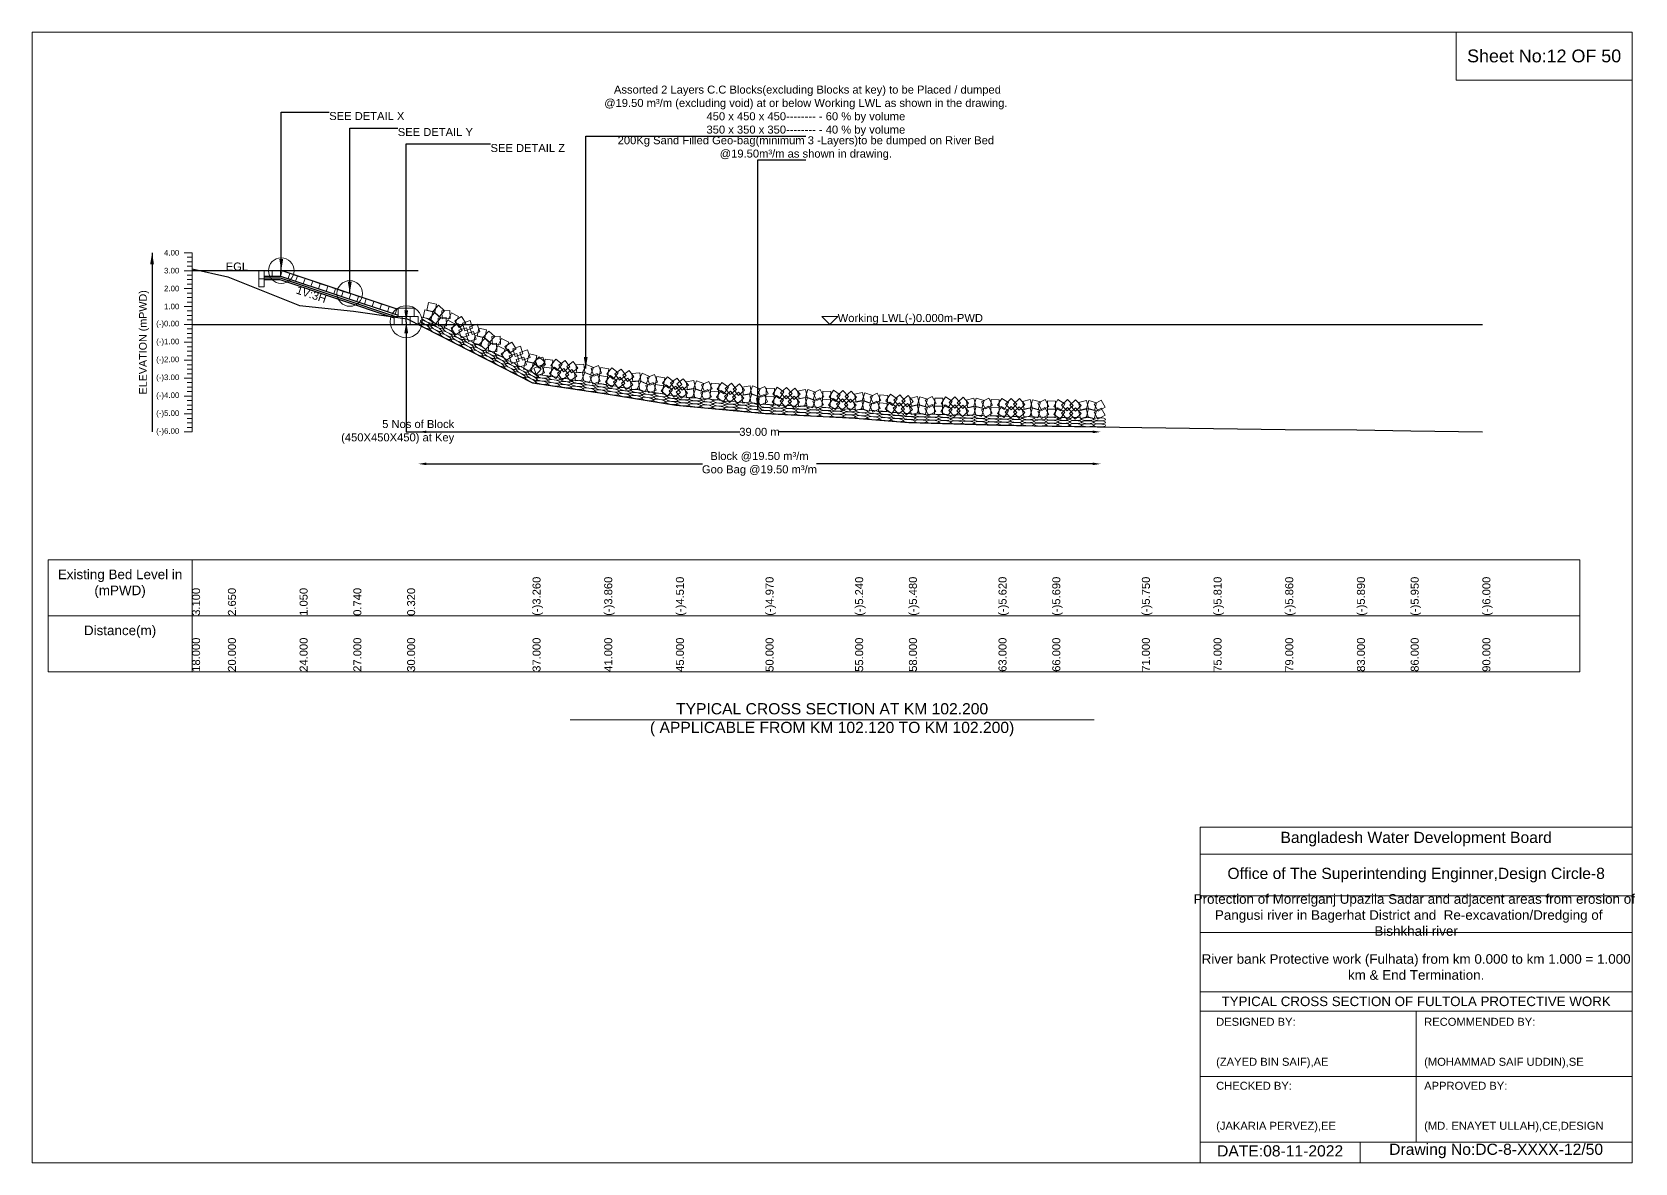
# Model space of a CAD drawing. Header units: inches. Extents: x 89000 to 305017, y -7071 to 0.
# Drawn here: x 265000 to 275017, y -7071 to 0 of the extents above; entities that cross this region are included whole.
import ezdxf

# ---------------------------------------------------------------- set-up
doc = ezdxf.new("R2010")
doc.units = ezdxf.units.IN
doc.header["$LTSCALE"] = 7
doc.header["$MEASUREMENT"] = 0
for name, color, linetype, lineweight in [('Cross section Data Border', 7, 'Continuous', 9), ('Cross Section Labels', 7, 'Continuous', 9), ('Existing_Bed_Level for Xsection', 7, 'Continuous', 25), ('Long Section Labels', 7, 'Continuous', 9)]:
    doc.layers.add(name, color=color, linetype=linetype, lineweight=lineweight)
doc.styles.get("Standard").update_dxf_attribs({"font": 'arial.ttf'})
doc.dimstyles.new('Appron Lebeling Style', dxfattribs={"dimtxt": 50, "dimasz": 50, "dimexe": 0.18, "dimexo": 0.0625, "dimgap": 0.09, "dimtad": 0, "dimtih": 1, "dimtoh": 1, "dimdec": 4, "dimzin": 0, "dimdsep": 46, "dimtxsty": 'Standard', "dimcen": 0.09, "dimse1": 1, "dimse2": 1, "dimadec": 0, "dimazin": 0, "dimtfac": 1, "dimtdec": 4, "dimtofl": 0, "dimtmove": 0, "dimatfit": 3, "dimfxl": 1, "dimtolj": 1, "dimtzin": 0, "dimarcsym": 0})
doc.dimstyles.get("Standard").update_dxf_attribs({"dimtxt": 0.18, "dimasz": 0.18, "dimexe": 0.18, "dimexo": 0.0625, "dimgap": 0.09, "dimtad": 0, "dimtih": 1, "dimtoh": 1, "dimdec": 4, "dimzin": 0, "dimdsep": 46, "dimtxsty": 'Standard', "dimcen": 0.09, "dimadec": 0, "dimazin": 0, "dimtfac": 1, "dimtdec": 4, "dimtofl": 0, "dimtmove": 0, "dimatfit": 3, "dimfxl": 1, "dimtolj": 1, "dimtzin": 0, "dimarcsym": 0})

# ---------------------------------------------------------------- blocks, each defined once
blk = doc.blocks.new('*D37')
at = {"layer": 'Cross Section Labels', "color": 0, "lineweight": -2, "transparency": 16777216}
for p, q in [((267464, -2500), (269424, -2500)), ((271629, -2500), (269669, -2500))]:
    blk.add_line(p, q, dxfattribs=at)
at = {"layer": 'Cross Section Labels', "color": 0, "transparency": 16777216}
for points in [[(267464, -2492), (267464, -2508), (267414, -2500)], [(271629, -2492), (271629, -2508), (271679, -2500)]]:
    blk.add_solid(points, dxfattribs=at)
at = {"layer": 'Defpoints', "color": 0, "transparency": 16777216}
for p in [(267414, -1828), (271679, -2469), (271679, -2500)]:
    blk.add_point(p, dxfattribs=at)
at = {"layer": 'Cross Section Labels', "color": 0, "transparency": 16777216, "insert": (269546, -2500), "char_height": 50, "attachment_point": 5}
blk.add_mtext('\\A1;39.00 m', dxfattribs=at)
blk = doc.blocks.new('*D38')
at = {"layer": 'Cross Section Labels', "color": 0, "lineweight": -2, "transparency": 16777216}
for p, q in [((267464, -2700), (269191, -2700)), ((271629, -2700), (269902, -2700))]:
    blk.add_line(p, q, dxfattribs=at)
at = {"layer": 'Cross Section Labels', "color": 0, "transparency": 16777216}
for points in [[(267464, -2692), (267464, -2708), (267414, -2700)], [(271629, -2692), (271629, -2708), (271679, -2700)]]:
    blk.add_solid(points, dxfattribs=at)
at = {"layer": 'Defpoints', "color": 0, "transparency": 16777216}
for p in [(267414, -1828), (271679, -2469), (271679, -2700)]:
    blk.add_point(p, dxfattribs=at)
at = {"layer": 'Cross Section Labels', "color": 0, "transparency": 16777216, "insert": (269546, -2700), "char_height": 50, "attachment_point": 5}
blk.add_mtext('\\A1;Block @19.50 m³/m ^JGoo Bag @19.50 m³/m ', dxfattribs=at)

msp = doc.modelspace()

# ---------------------------------------------------------------- linework, layer by layer
at = {"layer": 'Cross section Data Border'}
msp.add_lwpolyline([(265100, -3300), (274673.418, -3300), (274673.418, -4000), (265100, -4000)], close=True, dxfattribs=at)
for points in [[(266000, -3300), (266000, -4000)], [(265100, -3650), (274673.418, -3650)]]:
    msp.add_lwpolyline(points, dxfattribs=at)
at = {"layer": 'Cross Section Labels'}
for points in [[(265000, 0), (275000, 0), (275000, -7071), (265000, -7071)], [(273900, 0), (275000, 0), (275000, -300), (273900, -300)], [(269984.87821, -1828), (270034.87821, -1778), (269934.87821, -1778)]]:
    msp.add_lwpolyline(points, close=True, dxfattribs=at)
for points in [[(268362, -4300), (270000, -4300), (271638, -4300)], [(272300, -7071), (272300, -4971), (275000, -4971)], [(272300, -5141), (275000, -5141)], [(272300, -5401), (275000, -5401)], [(272300, -5631), (275000, -5631)], [(272300, -6001), (275000, -6001)], [(272300, -6121), (275000, -6121)], [(273650, -6121), (273650, -6941)], [(272300, -6531), (275000, -6531)], [(272300, -6941), (275000, -6941)], [(273300, -6941), (273300, -7071)]]:
    msp.add_lwpolyline(points, dxfattribs=at)
for centre, radius in [((266557.27821, -1492), 80), ((266985.67821, -1634.8), 80), ((267338.47821, -1811.2), 100)]:
    msp.add_circle(centre, radius, dxfattribs=at)
at = {"layer": 'Existing_Bed_Level for Xsection'}
for points in [[(266000, -1480.8), (266224, -1531.2), (266672, -1710.4), (267008, -1745.12), (267344, -1792.16), (268128, -2193.12), (268576, -2260.32), (269024, -2333.12), (269584, -2384.64), (270144, -2414.88), (270480, -2441.76), (271040, -2457.44), (271376, -2465.28), (271936, -2472), (272384, -2478.72), (272832, -2484.32), (273280, -2487.68), (273616, -2494.4), (274064, -2500)], [(267414.07821, -1492), (266000, -1492)], [(267288.07821, -1735.6), (266562.45094, -1493.72424), (266557.27821, -1492), (266551.82568, -1492), (266451.02568, -1492)], [(266451.02568, -1525.6), (266551.82568, -1525.6), (267288.07821, -1771.01751)], [(266451.02568, -1536.8), (266550.00817, -1536.8), (267272.40817, -1777.6)], [(266451.02568, -1548), (266548.19066, -1548), (267262.87821, -1786.22918)], [(266000, -1828), (274064, -1828)]]:
    msp.add_lwpolyline(points, dxfattribs=at)
at = {"layer": 'Long Section Labels'}
for points in [[(266000, -1380), (265950, -1380)], [(266000, -2500), (266000, -2388), (266000, -2276), (266000, -2164), (266000, -2052), (266000, -1940), (266000, -1828), (266000, -1716), (266000, -1604), (266000, -1492), (266000, -1380)], [(266000, -1492), (265950, -1492)], [(266000, -1408), (265970, -1408)], [(266000, -1436), (265970, -1436)], [(266000, -1464), (265970, -1464)], [(266000, -1520), (265970, -1520)], [(266000, -1548), (265970, -1548)], [(266000, -1576), (265970, -1576)], [(266000, -1604), (265950, -1604)], [(266000, -1632), (265970, -1632)], [(266000, -1660), (265970, -1660)], [(266000, -1688), (265970, -1688)], [(266000, -1716), (265950, -1716)], [(266000, -1744), (265970, -1744)], [(266000, -1772), (265970, -1772)], [(266000, -1800), (265970, -1800)], [(266000, -1828), (265950, -1828)], [(266000, -1856), (265970, -1856)], [(266000, -1884), (265970, -1884)], [(266000, -1940), (265950, -1940)], [(266000, -1912), (265970, -1912)], [(266000, -1968), (265970, -1968)], [(266000, -1996), (265970, -1996)], [(266000, -2052), (265950, -2052)], [(266000, -2024), (265970, -2024)], [(266000, -2080), (265970, -2080)], [(266000, -2164), (265950, -2164)], [(266000, -2108), (265970, -2108)], [(266000, -2136), (265970, -2136)], [(266000, -2192), (265970, -2192)], [(266000, -2276), (265950, -2276)], [(266000, -2220), (265970, -2220)], [(266000, -2248), (265970, -2248)], [(266000, -2304), (265970, -2304)], [(266000, -2388), (265950, -2388)], [(266000, -2332), (265970, -2332)], [(266000, -2360), (265970, -2360)], [(266000, -2500), (265950, -2500)], [(266000, -2416), (265970, -2416)], [(266000, -2444), (265970, -2444)], [(266000, -2472), (265970, -2472)]]:
    msp.add_lwpolyline(points, dxfattribs=at)
for points in [[(266451.02568, -1492), (266417.42568, -1492), (266417.42568, -1542.4), (266451.02568, -1542.4)], [(266501.42568, -1492), (266451.02568, -1492), (266451.02568, -1525.6), (266501.42568, -1525.6)], [(266551.82568, -1492), (266501.42568, -1492), (266501.42568, -1525.6), (266551.82568, -1525.6)], [(266610.26457, -1509.66212), (266562.45094, -1493.72424), (266551.82568, -1525.6), (266599.63932, -1541.53788)], [(266451.02568, -1542.4), (266417.42568, -1542.4), (266417.42568, -1592.8), (266451.02568, -1592.8)], [(266658.07821, -1525.6), (266610.26457, -1509.66212), (266599.63932, -1541.53788), (266647.45296, -1557.47576)], [(266705.89185, -1541.53788), (266658.07821, -1525.6), (266647.45296, -1557.47576), (266695.2666, -1573.41364)], [(266753.70549, -1557.47576), (266705.89185, -1541.53788), (266695.2666, -1573.41364), (266743.08024, -1589.35152)], [(266801.51913, -1573.41364), (266753.70549, -1557.47576), (266743.08024, -1589.35152), (266790.89387, -1605.2894)], [(266849.33277, -1589.35152), (266801.51913, -1573.41364), (266790.89387, -1605.2894), (266838.70751, -1621.22728)], [(266897.1464, -1605.2894), (266849.33277, -1589.35152), (266838.70751, -1621.22728), (266886.52115, -1637.16516)], [(266944.96004, -1621.22728), (266897.1464, -1605.2894), (266886.52115, -1637.16516), (266934.33479, -1653.10304)], [(266992.77368, -1637.16516), (266944.96004, -1621.22728), (266934.33479, -1653.10304), (266982.14843, -1669.04091)], [(267040.58732, -1653.10304), (266992.77368, -1637.16516), (266982.14843, -1669.04091), (267029.96207, -1684.97879)], [(267088.40096, -1669.04091), (267040.58732, -1653.10304), (267029.96207, -1684.97879), (267077.7757, -1700.91667)], [(267136.21459, -1684.97879), (267088.40096, -1669.04091), (267077.7757, -1700.91667), (267125.58934, -1716.85455)], [(267184.02823, -1700.91667), (267136.21459, -1684.97879), (267125.58934, -1716.85455), (267173.40298, -1732.79243)], [(267231.84187, -1716.85455), (267184.02823, -1700.91667), (267173.40298, -1732.79243), (267221.21662, -1748.73031)], [(267526.86044, -1701.94036), (267477.57556, -1691.39708), (267467.03228, -1740.68196), (267516.31716, -1751.22524)], [(267279.65551, -1732.79243), (267231.84187, -1716.85455), (267221.21662, -1748.73031), (267269.03026, -1764.66819)], [(267313.27821, -1777.6), (267262.87821, -1777.6), (267262.87821, -1828), (267313.27821, -1828)], [(267338.47821, -1727.2), (267288.07821, -1727.2), (267288.07821, -1777.6), (267338.47821, -1777.6)], [(267363.67821, -1777.6), (267313.27821, -1777.6), (267313.27821, -1828), (267363.67821, -1828)], [(267388.87821, -1727.2), (267338.47821, -1727.2), (267338.47821, -1777.6), (267388.87821, -1777.6)], [(267414.07821, -1777.6), (267363.67821, -1777.6), (267363.67821, -1828), (267414.07821, -1828)], [(267503.91155, -1746.81249), (267454.62667, -1736.26922), (267444.08339, -1785.55409), (267493.36827, -1796.09737)], [(267554.46208, -1787.3279), (267517.06532, -1753.53971), (267483.27712, -1790.93647), (267520.67389, -1824.72466)], [(267577.41097, -1742.45576), (267540.01421, -1708.66757), (267506.22601, -1746.06434), (267543.62278, -1779.85253)], [(267587.64412, -1785.64709), (267537.30774, -1788.17869), (267539.83935, -1838.51507), (267590.17573, -1835.98346)], [(267610.59301, -1740.77495), (267560.25664, -1743.30656), (267562.78824, -1793.64293), (267613.12462, -1791.11133)], [(267642.52438, -1824.06835), (267597.65225, -1801.11946), (267574.70336, -1845.99159), (267619.57549, -1868.94048)], [(267665.47327, -1779.19621), (267620.60114, -1756.24732), (267597.65225, -1801.11946), (267642.52438, -1824.06835)], [(267711.28753, -1820.54807), (267683.87624, -1778.25409), (267641.58226, -1805.66538), (267668.99355, -1847.95936)], [(267688.33864, -1865.42021), (267660.92735, -1823.12622), (267618.63337, -1850.53751), (267646.04466, -1892.8315)], [(267714.59809, -1849.20482), (267666.63521, -1864.6878), (267682.11819, -1912.65068), (267730.08106, -1897.1677)], [(267737.54698, -1804.33269), (267689.5841, -1819.81567), (267705.06708, -1867.77854), (267753.02995, -1852.29557)], [(267774.96612, -1920.09132), (267759.44495, -1872.14079), (267711.49442, -1887.66196), (267727.01559, -1935.61249)], [(267797.91501, -1875.21919), (267782.39384, -1827.26866), (267734.44331, -1842.78983), (267749.96448, -1890.74036)], [(267818.01648, -1907.45473), (267768.7316, -1896.91145), (267758.18833, -1946.19633), (267807.47321, -1956.73961)], [(267840.96537, -1862.5826), (267791.68049, -1852.03932), (267781.13722, -1901.3242), (267830.4221, -1911.86748)], [(267891.51591, -1903.098), (267854.11914, -1869.30981), (267820.33095, -1906.70658), (267857.72772, -1940.49477)], [(267924.69795, -1901.41719), (267874.36157, -1903.94879), (267876.89318, -1954.28517), (267927.22955, -1951.75357)], [(267868.56702, -1947.97014), (267831.17025, -1914.18195), (267797.38206, -1951.57871), (267834.77882, -1985.3669)], [(267901.74906, -1946.28932), (267851.41268, -1948.82093), (267853.94429, -1999.15731), (267904.28066, -1996.6257)], [(267956.62932, -1984.71059), (267911.75718, -1961.76169), (267888.80829, -2006.63383), (267933.68043, -2029.58272)], [(267979.57821, -1939.83845), (267934.70608, -1916.88956), (267911.75718, -1961.76169), (267956.62932, -1984.71059)], [(268002.44358, -2026.06244), (267975.03229, -1983.76846), (267932.7383, -2011.17975), (267960.14959, -2053.47374)], [(268025.39247, -1981.19031), (267997.98118, -1938.89633), (267955.68719, -1966.30762), (267983.09848, -2008.6016)], [(268051.65191, -1964.97493), (268003.68904, -1980.45791), (268019.17202, -2028.42078), (268067.13489, -2012.9378)], [(268112.01995, -2035.86143), (268096.49878, -1987.9109), (268048.54825, -2003.43206), (268064.06942, -2051.3826)], [(268028.70302, -2009.84706), (267980.74015, -2025.33004), (267996.22312, -2073.29292), (268044.186, -2057.80994)], [(268089.07106, -2080.73356), (268073.54989, -2032.78303), (268025.59936, -2048.3042), (268041.12053, -2096.25473)], [(268132.12142, -2068.09697), (268082.83654, -2057.55369), (268072.29326, -2106.83857), (268121.57814, -2117.38185)], [(268155.07031, -2023.22484), (268105.78543, -2012.68156), (268095.24215, -2061.96644), (268144.52703, -2072.50972)], [(268182.67195, -2108.61238), (268145.27519, -2074.82418), (268111.487, -2112.22095), (268148.88376, -2146.00914)], [(268205.62084, -2063.74024), (268168.22408, -2029.95205), (268134.43589, -2067.34882), (268171.83265, -2101.13701)], [(268183.85938, -2083.4546), (268136.94539, -2101.87299), (268155.36378, -2148.78698), (268202.27777, -2130.36859)], [(268191.33574, -2033.6122), (268144.42174, -2052.03059), (268162.84014, -2098.94459), (268209.75413, -2080.5262)], [(268248.11335, -2102.41413), (268198.27095, -2094.93777), (268190.79459, -2144.78016), (268240.63699, -2152.25652)], [(268255.5897, -2052.57174), (268205.74731, -2045.09538), (268198.27095, -2094.93777), (268248.11335, -2102.41413)], [(268304.70521, -2127.03696), (268265.25982, -2095.66466), (268233.88752, -2135.11005), (268273.33291, -2166.48235)], [(268312.18157, -2077.19457), (268272.73618, -2045.82227), (268241.36388, -2085.26766), (268280.80927, -2116.63996)], [(268324.43937, -2103.30808), (268283.89697, -2133.24925), (268313.83814, -2173.79165), (268354.38054, -2143.85048)], [(268331.91573, -2053.46569), (268291.37333, -2083.40686), (268321.3145, -2123.94926), (268361.8569, -2094.00809)], [(268411.7035, -2101.45638), (268381.73006, -2060.93784), (268341.21151, -2090.91128), (268371.18495, -2131.42983)], [(268448.49457, -2075.77692), (268398.41663, -2081.46552), (268404.10523, -2131.54346), (268454.18317, -2125.85486)], [(268509.31031, -2098.09957), (268463.10531, -2077.96853), (268442.97427, -2124.17353), (268489.17927, -2144.30456)], [(268540.23248, -2085.94671), (268493.31849, -2104.36511), (268511.73688, -2151.2791), (268558.65088, -2132.86071)], [(268604.48645, -2104.90625), (268554.64406, -2097.42989), (268547.1677, -2147.27228), (268597.01009, -2154.74864)], [(268662.66784, -2130.57691), (268623.60818, -2098.72565), (268591.75692, -2137.78531), (268630.81658, -2169.63657)], [(268404.22714, -2151.29877), (268374.2537, -2110.78023), (268333.73515, -2140.75367), (268363.7086, -2181.27222)], [(268441.01821, -2125.61931), (268390.94027, -2131.30791), (268396.62887, -2181.38585), (268446.70681, -2175.69725)], [(268501.83395, -2147.94196), (268455.62895, -2127.81093), (268435.49792, -2174.01592), (268481.70291, -2194.14696)], [(268532.75612, -2135.78911), (268485.84213, -2154.2075), (268504.26052, -2201.12149), (268551.17452, -2182.7031)], [(268597.01009, -2154.74864), (268547.1677, -2147.27228), (268539.69134, -2197.11468), (268589.53373, -2204.59103)], [(268654.58388, -2180.32437), (268615.52422, -2148.47311), (268583.67296, -2187.53277), (268622.73262, -2219.38403)], [(268674.60611, -2156.83804), (268633.70139, -2186.2823), (268663.14565, -2227.18702), (268704.05036, -2197.74276)], [(268682.69007, -2107.09059), (268641.78535, -2136.53484), (268671.22961, -2177.43956), (268712.13433, -2147.9953)], [(268753.80237, -2205.79871), (268724.32555, -2164.91745), (268683.4443, -2194.39428), (268712.92112, -2235.27553)], [(268761.88634, -2156.05125), (268732.40952, -2115.17), (268691.52826, -2144.64682), (268721.00508, -2185.52807)], [(268790.90403, -2180.57007), (268740.76041, -2185.64722), (268745.83755, -2235.79084), (268795.98117, -2230.71369)], [(268798.98799, -2130.82262), (268748.84437, -2135.89976), (268753.92152, -2186.04338), (268804.06514, -2180.96624)], [(268851.44287, -2203.63311), (268805.48695, -2182.9398), (268784.79363, -2228.89572), (268830.74955, -2249.58904)], [(268859.52683, -2153.88566), (268813.57091, -2133.19234), (268792.87759, -2179.14826), (268838.83352, -2199.84158)], [(268882.51103, -2191.85846), (268835.37579, -2209.70306), (268853.22039, -2256.83829), (268900.35562, -2238.9937)], [(268890.59499, -2142.11101), (268843.45976, -2159.9556), (268861.30435, -2207.09084), (268908.43959, -2189.24624)], [(268946.52888, -2211.60059), (268896.78142, -2203.51663), (268888.69746, -2253.26409), (268938.44492, -2261.34805)], [(268954.61284, -2161.85313), (268904.86538, -2153.76917), (268896.78142, -2203.51663), (268946.52888, -2211.60059)], [(269010.90005, -2187.16465), (268971.84039, -2155.31338), (268939.98913, -2194.37304), (268979.04879, -2226.22431)], [(269030.92227, -2163.67832), (268990.01756, -2193.12258), (269019.46181, -2234.02729), (269060.36653, -2204.58304)], [(269101.56285, -2206.96104), (269069.32404, -2168.22064), (269030.58363, -2200.45946), (269062.82245, -2239.19986)], [(269136.82712, -2179.22211), (269087.15585, -2187.76173), (269095.69547, -2237.43299), (269145.36674, -2228.89338)], [(269198.81858, -2198.0347), (269151.53919, -2180.57562), (269134.08011, -2227.85501), (269181.3595, -2245.31409)], [(269228.99614, -2184.1355), (269183.21074, -2205.20341), (269204.27865, -2250.98881), (269250.06406, -2229.9209)], [(269294.22813, -2199.39408), (269244.04007, -2194.77678), (269239.42277, -2244.96483), (269289.61082, -2249.58213)], [(269352.13398, -2220.74435), (269310.96109, -2191.67627), (269281.89302, -2232.84916), (269323.06591, -2261.91724)], [(269370.48061, -2195.92705), (269331.71454, -2228.135), (269363.9225, -2266.90106), (269402.68856, -2234.69311)], [(269452.87921, -2239.28215), (269420.6404, -2200.54175), (269381.9, -2232.78056), (269414.13881, -2271.52096)], [(269002.81609, -2236.9121), (268963.75643, -2205.06084), (268931.90516, -2244.1205), (268970.96482, -2275.97176)], [(269022.83831, -2213.42578), (268981.9336, -2242.87003), (269011.37785, -2283.77475), (269052.28257, -2254.33049)], [(269096.94555, -2257.1491), (269064.70674, -2218.40869), (269025.96633, -2250.64751), (269058.20515, -2289.38791)], [(269132.20982, -2229.41016), (269082.53855, -2237.94978), (269091.07817, -2287.62105), (269140.74944, -2279.08143)], [(269194.20128, -2248.22275), (269146.92189, -2230.76367), (269129.46281, -2278.04306), (269176.7422, -2295.50214)], [(269224.37884, -2234.32355), (269178.59344, -2255.39146), (269199.66135, -2301.17686), (269245.44675, -2280.10895)], [(269289.61082, -2249.58213), (269239.42277, -2244.96483), (269234.80547, -2295.15288), (269284.99352, -2299.77018)], [(269347.51668, -2270.9324), (269306.34379, -2241.86432), (269277.27572, -2283.03721), (269318.44861, -2312.10529)], [(269365.86331, -2246.1151), (269327.09724, -2278.32305), (269359.3052, -2317.08912), (269398.07126, -2284.88116)], [(269448.26191, -2289.4702), (269416.0231, -2250.7298), (269377.28269, -2282.96861), (269409.52151, -2321.70902)], [(269483.52618, -2261.73127), (269433.85491, -2270.27088), (269442.39453, -2319.94215), (269492.0658, -2311.40253)], [(269488.14348, -2211.54321), (269438.47221, -2220.08283), (269447.01183, -2269.7541), (269496.6831, -2261.21448)], [(269545.51764, -2280.54385), (269498.23825, -2263.08478), (269480.77917, -2310.36416), (269528.05856, -2327.82324)], [(269550.13494, -2230.3558), (269502.85555, -2212.89672), (269485.39647, -2260.17611), (269532.67586, -2277.63519)], [(269575.6952, -2266.64465), (269529.9098, -2287.71257), (269550.97772, -2333.49797), (269596.76312, -2312.43005)], [(269580.3125, -2216.4566), (269534.5271, -2237.52451), (269555.59502, -2283.30992), (269601.38042, -2262.242)], [(269637.00461, -2279.8256), (269586.67793, -2277.10796), (269583.96029, -2327.43464), (269634.28697, -2330.15228)], [(269639.72225, -2229.49892), (269589.39557, -2226.78128), (269586.67793, -2277.10796), (269637.00461, -2279.8256)], [(269695.67584, -2298.97264), (269653.43401, -2271.48105), (269625.94242, -2313.72287), (269668.18425, -2341.21447)], [(269698.39348, -2248.64596), (269656.15165, -2221.15437), (269628.66006, -2263.3962), (269670.90189, -2290.88779)], [(269713.07164, -2273.47983), (269675.55024, -2307.12957), (269709.19997, -2344.65097), (269746.72137, -2311.00123)], [(269715.78928, -2223.15315), (269678.26788, -2256.80289), (269711.91761, -2294.32429), (269749.43901, -2260.67455)], [(269797.04958, -2313.69053), (269763.36998, -2276.19594), (269725.87539, -2309.87555), (269759.55499, -2347.37014)], [(269799.76722, -2263.36385), (269766.08762, -2225.86926), (269728.59303, -2259.54887), (269762.27263, -2297.04346)], [(269831.24054, -2284.63894), (269781.92742, -2295.04929), (269792.33777, -2344.36242), (269841.6509, -2333.95206)], [(269833.95819, -2234.31226), (269784.64506, -2244.72262), (269795.05541, -2294.03574), (269844.36854, -2283.62539)], [(269893.89857, -2301.09574), (269845.99325, -2285.43558), (269830.3331, -2333.3409), (269878.23842, -2349.00106)], [(269896.61621, -2250.76906), (269848.71089, -2235.10891), (269833.05074, -2283.01423), (269880.95606, -2298.67438)], [(269923.5294, -2286.0662), (269878.57275, -2308.84907), (269901.35563, -2353.80573), (269946.31228, -2331.02285)], [(269926.24704, -2235.73952), (269881.29039, -2258.5224), (269904.07327, -2303.47905), (269949.02992, -2280.69617)], [(269989.29135, -2298.84908), (269938.96467, -2296.13144), (269936.24703, -2346.45812), (269986.57371, -2349.17576)], [(269992.00899, -2248.52241), (269941.68231, -2245.80477), (269938.96467, -2296.13144), (269989.29135, -2298.84908)], [(270047.96258, -2317.99612), (270005.72075, -2290.50453), (269978.22916, -2332.74636), (270020.47098, -2360.23795)], [(270050.68022, -2267.66945), (270008.43839, -2240.17785), (269980.9468, -2282.41968), (270023.18863, -2309.91128)], [(270065.35838, -2292.50332), (270027.83698, -2326.15305), (270061.48671, -2363.67445), (270099.00811, -2330.02471)], [(270068.07602, -2242.17664), (270030.55462, -2275.82637), (270064.20435, -2313.34777), (270101.72575, -2279.69804)], [(270149.33632, -2332.71402), (270115.65672, -2295.21943), (270078.16213, -2328.89903), (270111.84173, -2366.39362)], [(270152.05396, -2282.38734), (270118.37436, -2244.89275), (270080.87977, -2278.57235), (270114.55937, -2316.06694)], [(270190.41146, -2254.48313), (270140.84543, -2263.6138), (270149.97611, -2313.17982), (270199.54213, -2304.04915)], [(270252.62261, -2272.55597), (270205.13861, -2255.6613), (270188.24394, -2303.1453), (270235.72793, -2320.03997)], [(270282.63247, -2258.2983), (270237.10126, -2279.91009), (270258.71306, -2325.44129), (270304.24426, -2303.8295)], [(270348.04158, -2272.77879), (270297.80209, -2268.75963), (270293.78293, -2318.99912), (270344.02242, -2323.01828)], [(270406.19764, -2293.4378), (270364.68143, -2264.86221), (270336.10584, -2306.37843), (270377.62206, -2334.95401)], [(270424.24735, -2268.40372), (270385.86768, -2301.07115), (270418.53511, -2339.45082), (270456.91478, -2306.78339)], [(270507.15654, -2310.77426), (270474.45855, -2272.42062), (270436.10491, -2305.1186), (270468.80289, -2343.47224)], [(270533.75865, -2279.61398), (270484.73231, -2291.30061), (270496.41893, -2340.32696), (270545.44528, -2328.64033)], [(270596.82266, -2294.43914), (270548.52707, -2280.0275), (270534.11543, -2328.3231), (270582.41103, -2342.73474)], [(270626.05347, -2278.64568), (270581.70322, -2302.5876), (270605.64514, -2346.93785), (270649.99538, -2322.99593)], [(270692.12501, -2289.71761), (270641.74475, -2288.30696), (270640.3341, -2338.68722), (270690.71436, -2340.09786)], [(270751.27338, -2307.33556), (270708.33232, -2280.94949), (270681.94624, -2323.89055), (270724.8873, -2350.27663)], [(270768.00173, -2281.39989), (270731.36625, -2316.01204), (270765.9784, -2352.64753), (270802.61389, -2318.03537)], [(270852.99493, -2319.41765), (270818.35361, -2282.80974), (270781.74571, -2317.45106), (270816.38703, -2354.05897)], [(270886.42044, -2289.48851), (270837.39409, -2301.17514), (270849.08071, -2350.20149), (270898.10706, -2338.51486)], [(270949.48445, -2304.31367), (270901.18885, -2289.90203), (270886.77721, -2338.19763), (270935.07281, -2352.60927)], [(270978.71525, -2288.52021), (270934.365, -2312.46213), (270958.30692, -2356.81238), (271002.65717, -2332.87046)], [(271044.78679, -2299.59214), (270994.40654, -2298.18149), (270992.99589, -2348.56175), (271043.37614, -2349.97239)], [(271103.2805, -2316.91345), (271060.21685, -2290.72792), (271034.03132, -2333.79157), (271077.09497, -2359.9771)], [(271119.88771, -2290.90004), (271083.41404, -2325.68268), (271118.19668, -2362.15634), (271154.67034, -2327.37371)], [(271205.05729, -2328.52102), (271170.24562, -2292.07506), (271133.79967, -2326.88673), (271168.61133, -2363.33269)], [(271238.34285, -2298.43633), (271189.37154, -2310.35146), (271201.28667, -2359.32278), (271250.25799, -2347.40764)], [(271301.47532, -2312.96722), (271253.11303, -2298.78097), (271238.92678, -2347.14325), (271287.28906, -2361.3295)], [(271330.63215, -2297.03761), (271286.39403, -2321.1861), (271310.54252, -2365.42421), (271354.78064, -2341.27572)], [(271454.39169, -2324.24603), (271411.03414, -2298.55007), (271385.33818, -2341.90762), (271428.69573, -2367.60358)], [(271470.70312, -2298.04614), (271434.62586, -2333.23976), (271469.81949, -2369.31702), (271505.89675, -2334.1234)], [(271556.29346, -2334.69978), (271521.07112, -2298.65055), (271485.02189, -2333.8729), (271520.24424, -2369.92212)], [(271681.50357, -2301.7957), (271637.54188, -2326.44383), (271662.19002, -2370.40551), (271706.1517, -2345.75738)], [(270186.3923, -2304.72262), (270136.82628, -2313.85329), (270145.95695, -2363.41931), (270195.52297, -2354.28864)], [(270248.60345, -2322.79546), (270201.11945, -2305.90079), (270184.22478, -2353.38479), (270231.70878, -2370.27946)], [(270278.61331, -2308.53779), (270233.08211, -2330.14958), (270254.6939, -2375.68078), (270300.2251, -2354.06899)], [(270344.02242, -2323.01828), (270293.78293, -2318.99912), (270289.76377, -2369.23861), (270340.00326, -2373.25777)], [(270402.17848, -2343.67729), (270360.66227, -2315.1017), (270332.08668, -2356.61792), (270373.6029, -2385.1935)], [(270420.22819, -2318.64321), (270381.84852, -2351.31064), (270414.51595, -2389.69031), (270452.89562, -2357.02288)], [(270503.13738, -2361.01375), (270470.43939, -2322.66011), (270432.08575, -2355.35809), (270464.78373, -2393.71173)], [(270532.34801, -2329.99424), (270483.32166, -2341.68086), (270495.00828, -2390.70721), (270544.03463, -2379.02059)], [(270595.41202, -2344.81939), (270547.11642, -2330.40775), (270532.70478, -2378.70335), (270581.00038, -2393.11499)], [(270624.64282, -2329.02594), (270580.29257, -2352.96786), (270604.23449, -2397.3181), (270648.58474, -2373.37618)], [(270690.71436, -2340.09786), (270640.3341, -2338.68722), (270638.92346, -2389.06747), (270689.30371, -2390.47812)], [(270749.86273, -2357.71582), (270706.92167, -2331.32974), (270680.53559, -2374.27081), (270723.47666, -2400.65688)], [(270766.59108, -2331.78014), (270729.9556, -2366.3923), (270764.56776, -2403.02778), (270801.20324, -2368.41562)], [(270851.58429, -2369.7979), (270816.94297, -2333.18999), (270780.33506, -2367.83131), (270814.97638, -2404.43922)], [(270885.00979, -2339.86877), (270835.98344, -2351.55539), (270847.67007, -2400.58174), (270896.69641, -2388.89512)], [(270948.0738, -2354.69392), (270899.7782, -2340.28228), (270885.36657, -2388.57788), (270933.66216, -2402.98952)], [(270977.3046, -2338.90047), (270932.95435, -2362.84239), (270956.89627, -2407.19263), (271001.24652, -2383.25071)], [(271043.37614, -2349.97239), (270992.99589, -2348.56175), (270991.58524, -2398.942), (271041.9655, -2400.35265)], [(271102.10482, -2367.29974), (271059.04117, -2341.11421), (271032.85564, -2384.17786), (271075.91929, -2410.36339)], [(271118.71203, -2341.28633), (271082.23836, -2376.06896), (271117.021, -2412.54263), (271153.49466, -2377.76)], [(271203.88161, -2378.9073), (271169.06994, -2342.46135), (271132.62399, -2377.27301), (271167.43565, -2413.71897)], [(271237.16717, -2348.82261), (271188.19586, -2360.73775), (271200.11099, -2409.70906), (271249.08231, -2397.79393)], [(271300.29964, -2363.3535), (271251.93735, -2349.16725), (271237.7511, -2397.52953), (271286.11338, -2411.71579)], [(271329.45647, -2347.4239), (271285.21835, -2371.57239), (271309.36684, -2415.8105), (271353.60496, -2391.66201)], [(271395.57892, -2358.18758), (271345.19264, -2357.0119), (271344.01696, -2407.39818), (271394.40324, -2408.57386)], [(271396.7546, -2307.80129), (271346.36832, -2306.62561), (271345.19264, -2357.0119), (271395.57892, -2358.18758)], [(271453.78694, -2374.6424), (271410.42938, -2348.94644), (271384.73342, -2392.30399), (271428.09097, -2417.99995)], [(271470.09837, -2348.44251), (271434.02111, -2383.63614), (271469.21473, -2419.71339), (271505.29199, -2384.51977)], [(271555.6887, -2385.09615), (271520.46636, -2349.04692), (271484.41714, -2384.26927), (271519.63948, -2420.31849)], [(271588.63129, -2354.63628), (271539.79811, -2367.10547), (271552.2673, -2415.93865), (271601.10048, -2403.46946)], [(271589.23604, -2304.23991), (271540.40287, -2316.7091), (271552.87205, -2365.54228), (271601.70523, -2353.07309)], [(271651.92433, -2368.45098), (271603.40443, -2354.81356), (271589.767, -2403.33346), (271638.2869, -2416.97088)], [(271652.52908, -2318.05461), (271604.00918, -2304.41719), (271590.37176, -2352.93709), (271638.89166, -2366.57451)], [(271680.89881, -2352.19207), (271636.93713, -2376.8402), (271661.58526, -2420.80189), (271705.54694, -2396.15375)]]:
    msp.add_lwpolyline(points, close=True, dxfattribs=at)
for centre, major_axis in [((267460.26802, -1819.54444), (33.18544, -16.97198)), ((267468.9376, -1802.59274), (33.18544, -16.97198)), ((267451.59844, -1836.49613), (33.18544, -16.97198)), ((267517.96931, -1870.44009), (33.18544, -16.97198)), ((267526.63889, -1853.4884), (33.18544, -16.97198)), ((267535.30847, -1836.5367), (33.18544, -16.97198)), ((267584.34018, -1904.38405), (33.18544, -16.97198)), ((267593.00976, -1887.43236), (33.18544, -16.97198)), ((267601.67934, -1870.48066), (33.18544, -16.97198)), ((267659.38063, -1921.37632), (33.18544, -16.97198)), ((267668.05022, -1904.42462), (33.18544, -16.97198)), ((267650.71105, -1938.32801), (33.18544, -16.97198)), ((267717.08193, -1972.27197), (33.18544, -16.97198)), ((267725.75151, -1955.32028), (33.18544, -16.97198)), ((267734.42109, -1938.36858), (33.18544, -16.97198)), ((267783.4528, -2006.21593), (33.18544, -16.97198)), ((267792.12238, -1989.26424), (33.18544, -16.97198)), ((267800.79196, -1972.31254), (33.18544, -16.97198)), ((267858.49325, -2023.2082), (33.18544, -16.97198)), ((267867.16283, -2006.2565), (33.18544, -16.97198)), ((267849.82367, -2040.15989), (33.18544, -16.97198)), ((267916.19454, -2074.10385), (33.18544, -16.97198)), ((267924.86412, -2057.15216), (33.18544, -16.97198)), ((267933.5337, -2040.20046), (33.18544, -16.97198)), ((267982.56541, -2108.04781), (33.18544, -16.97198)), ((267991.23499, -2091.09612), (33.18544, -16.97198)), ((267999.90457, -2074.14442), (33.18544, -16.97198)), ((268057.60586, -2125.04008), (33.18544, -16.97198)), ((268066.27545, -2108.08838), (33.18544, -16.97198)), ((268048.93628, -2141.99177), (33.18544, -16.97198)), ((268115.30716, -2175.93573), (33.18544, -16.97198)), ((268123.97674, -2158.98404), (33.18544, -16.97198)), ((268132.64632, -2142.03234), (33.18544, -16.97198)), ((268184.22094, -2191.92664), (36.86122, -5.52918)), ((268187.04534, -2173.09729), (36.86122, -5.52918)), ((268189.86974, -2154.26794), (36.86122, -5.52918)), ((268257.94337, -2202.985), (36.86122, -5.52918)), ((268260.76778, -2184.15565), (36.86122, -5.52918)), ((268263.59218, -2165.32631), (36.86122, -5.52918)), ((268331.66581, -2214.04337), (36.86122, -5.52918)), ((268334.49021, -2195.21402), (36.86122, -5.52918)), ((268337.31461, -2176.38467), (36.86122, -5.52918)), ((268408.21265, -2206.27238), (36.86122, -5.52918)), ((268411.03705, -2187.44304), (36.86122, -5.52918)), ((268484.75949, -2198.5014), (36.86122, -5.52918)), ((268558.48192, -2209.55977), (36.86122, -5.52918)), ((268405.38825, -2225.10173), (36.86122, -5.52918)), ((268479.11068, -2236.1601), (36.86122, -5.52918)), ((268481.93508, -2217.33075), (36.86122, -5.52918)), ((268552.83312, -2247.21846), (36.86122, -5.52918)), ((268555.65752, -2228.38912), (36.86122, -5.52918)), ((268626.57672, -2258.89384), (36.79101, -5.97854)), ((268629.63066, -2240.10036), (36.79101, -5.97854)), ((268632.6846, -2221.30687), (36.79101, -5.97854)), ((268700.15874, -2270.85092), (36.79101, -5.97854)), ((268703.21268, -2252.05744), (36.79101, -5.97854)), ((268706.26662, -2233.26395), (36.79101, -5.97854)), ((268773.74076, -2282.808), (36.79101, -5.97854)), ((268776.7947, -2264.01451), (36.79101, -5.97854)), ((268779.84864, -2245.22103), (36.79101, -5.97854)), ((268847.32277, -2294.76508), (36.79101, -5.97854)), ((268850.37671, -2275.97159), (36.79101, -5.97854)), ((268853.43066, -2257.17811), (36.79101, -5.97854)), ((268920.90479, -2306.72215), (36.79101, -5.97854)), ((268923.95873, -2287.92867), (36.79101, -5.97854)), ((268927.01267, -2269.13519), (36.79101, -5.97854)), ((268997.54075, -2299.88575), (36.79101, -5.97854)), ((269000.59469, -2281.09226), (36.79101, -5.97854)), ((269069.5351, -2308.62862), (37.11685, -3.41475)), ((269071.27942, -2289.66869), (37.11685, -3.41475)), ((269145.51312, -2296.49819), (37.11685, -3.41475)), ((269219.74683, -2303.32769), (37.11685, -3.41475)), ((269293.98053, -2310.15719), (37.11685, -3.41475)), ((268994.48681, -2318.67923), (36.79101, -5.97854)), ((269067.79079, -2327.58855), (37.11685, -3.41475)), ((269142.02449, -2334.41805), (37.11685, -3.41475)), ((269143.76881, -2315.45812), (37.11685, -3.41475)), ((269216.2582, -2341.24755), (37.11685, -3.41475)), ((269218.00251, -2322.28762), (37.11685, -3.41475)), ((269290.4919, -2348.07705), (37.11685, -3.41475)), ((269292.23622, -2329.11712), (37.11685, -3.41475)), ((269364.72561, -2354.90655), (37.11685, -3.41475)), ((269366.46992, -2335.94662), (37.11685, -3.41475)), ((269368.21424, -2316.98669), (37.11685, -3.41475)), ((269438.95931, -2361.73605), (37.11685, -3.41475)), ((269440.70363, -2342.77612), (37.11685, -3.41475)), ((269442.44794, -2323.81619), (37.11685, -3.41475)), ((269513.19302, -2368.56555), (37.11685, -3.41475)), ((269514.93733, -2349.60562), (37.11685, -3.41475)), ((269516.68165, -2330.64569), (37.11685, -3.41475)), ((269587.07495, -2375.27218), (37.21937, -2.00985)), ((269588.10162, -2356.25988), (37.21937, -2.00985)), ((269589.12828, -2337.24758), (37.21937, -2.00985)), ((269661.5137, -2379.29187), (37.21937, -2.00985)), ((269662.54037, -2360.27957), (37.21937, -2.00985)), ((269663.56703, -2341.26727), (37.21937, -2.00985)), ((269735.95245, -2383.31156), (37.21937, -2.00985)), ((269736.97911, -2364.29926), (37.21937, -2.00985)), ((269738.00578, -2345.28696), (37.21937, -2.00985)), ((269810.3912, -2387.33125), (37.21937, -2.00985)), ((269811.41786, -2368.31895), (37.21937, -2.00985)), ((269812.44452, -2349.30665), (37.21937, -2.00985)), ((269884.82994, -2391.35095), (37.21937, -2.00985)), ((269885.85661, -2372.33865), (37.21937, -2.00985)), ((269886.88327, -2353.32635), (37.21937, -2.00985)), ((269959.26869, -2395.37064), (37.21937, -2.00985)), ((269960.29536, -2376.35834), (37.21937, -2.00985)), ((269961.32202, -2357.34604), (37.21937, -2.00985)), ((270033.70744, -2399.39033), (37.21937, -2.00985)), ((270034.7341, -2380.37803), (37.21937, -2.00985)), ((270035.76077, -2361.36573), (37.21937, -2.00985)), ((270108.14619, -2403.41002), (37.21937, -2.00985)), ((270109.17285, -2384.39772), (37.21937, -2.00985)), ((270110.19951, -2365.38542), (37.21937, -2.00985)), ((270182.76482, -2408.43077), (37.15489, -2.97239)), ((270184.28317, -2389.45141), (37.15489, -2.97239)), ((270185.80152, -2370.47204), (37.15489, -2.97239)), ((270257.07461, -2414.37555), (37.15489, -2.97239)), ((270258.59296, -2395.39619), (37.15489, -2.97239)), ((270260.11131, -2376.41683), (37.15489, -2.97239)), ((270332.90274, -2401.34097), (37.15489, -2.97239)), ((270334.42109, -2382.36161), (37.15489, -2.97239)), ((270407.21253, -2407.28576), (37.15489, -2.97239)), ((270408.73088, -2388.30639), (37.15489, -2.97239)), ((270481.52232, -2413.23054), (37.15489, -2.97239)), ((270483.04067, -2394.25118), (37.15489, -2.97239)), ((270555.09295, -2396.24395), (37.259, -1.04325)), ((270629.61095, -2398.33045), (37.259, -1.04325)), ((270704.12894, -2400.41695), (37.259, -1.04325)), ((270778.64694, -2402.50346), (37.259, -1.04325)), ((270853.16493, -2404.58996), (37.259, -1.04325)), ((270927.68293, -2406.67647), (37.259, -1.04325)), ((271002.20092, -2408.76297), (37.259, -1.04325)), ((271076.50124, -2410.67874), (37.26346, -0.86948)), ((271151.02815, -2412.4177), (37.26346, -0.86948)), ((271225.55507, -2414.15666), (37.26346, -0.86948)), ((270331.3844, -2420.32034), (37.15489, -2.97239)), ((270405.69418, -2426.26512), (37.15489, -2.97239)), ((270480.00397, -2432.2099), (37.15489, -2.97239)), ((270554.02713, -2434.30903), (37.259, -1.04325)), ((270554.56004, -2415.27649), (37.259, -1.04325)), ((270628.54513, -2436.39553), (37.259, -1.04325)), ((270629.07804, -2417.36299), (37.259, -1.04325)), ((270703.06312, -2438.48204), (37.259, -1.04325)), ((270703.59603, -2419.4495), (37.259, -1.04325)), ((270777.58111, -2440.56854), (37.259, -1.04325)), ((270778.11403, -2421.536), (37.259, -1.04325)), ((270852.09911, -2442.65504), (37.259, -1.04325)), ((270852.63202, -2423.6225), (37.259, -1.04325)), ((270926.6171, -2444.74155), (37.259, -1.04325)), ((270927.15002, -2425.70901), (37.259, -1.04325)), ((271001.1351, -2446.82805), (37.259, -1.04325)), ((271001.66801, -2427.79551), (37.259, -1.04325)), ((271075.61295, -2448.74838), (37.26346, -0.86948)), ((271076.05709, -2429.71356), (37.26346, -0.86948)), ((271150.13986, -2450.48734), (37.26346, -0.86948)), ((271150.58401, -2431.45252), (37.26346, -0.86948)), ((271224.66678, -2452.2263), (37.26346, -0.86948)), ((271225.11092, -2433.19148), (37.26346, -0.86948)), ((271299.19369, -2453.96526), (37.26346, -0.86948)), ((271299.63784, -2434.93044), (37.26346, -0.86948)), ((271300.08198, -2415.89562), (37.26346, -0.86948)), ((271373.72061, -2455.70422), (37.26346, -0.86948)), ((271374.16475, -2436.6694), (37.26346, -0.86948)), ((271374.6089, -2417.63458), (37.26346, -0.86948)), ((271448.1541, -2456.62516), (37.27092, -0.44725)), ((271448.38256, -2437.58653), (37.27092, -0.44725)), ((271448.61102, -2418.54791), (37.27092, -0.44725)), ((271522.69593, -2457.51967), (37.27092, -0.44725)), ((271522.92439, -2438.48104), (37.27092, -0.44725)), ((271523.15286, -2419.44241), (37.27092, -0.44725)), ((271597.23776, -2458.41417), (37.27092, -0.44725)), ((271597.46623, -2439.37554), (37.27092, -0.44725)), ((271597.69469, -2420.33691), (37.27092, -0.44725)), ((271671.7796, -2459.30867), (37.27092, -0.44725)), ((271672.00806, -2440.27004), (37.27092, -0.44725)), ((271672.23652, -2421.23141), (37.27092, -0.44725))]:
    msp.add_ellipse(centre, major_axis=major_axis, ratio=0.255, dxfattribs=at)

# ---------------------------------------------------------------- texts
at = {"layer": 'Cross section Data Border', "char_height": 60, "width": 800, "attachment_point": 5}
for s, insert in [('Existing Bed Level in (mPWD)', (265550, -3450)), ('Distance(m)', (265550, -3750))]:
    msp.add_mtext(s, dxfattribs=dict(at, insert=insert))
at = {"layer": 'Cross Section Labels'}
for s, insert, char_height, attachment_point in [('Sheet No:12 OF 50', (274450, -150), 80, 5), (' Assorted 2 Layers C.C Blocks(excluding Blocks at key) to be Placed / dumped^J@19.50 m³/m (excluding void) at or below Working LWL as shown in the drawing.^J450 x 450 x 450-------- - 60 % by volume^J350 x 350 x 350-------- - 40 % by volume', (269836.06637, -650), 50, 8), ('SEE DETAIL X', (266857.27821, -500), 50, 1), ('SEE DETAIL Y', (267285.67821, -600), 50, 1), ('SEE DETAIL Z', (267865.27821, -700), 50, 1), ('200Kg Sand Filled Geo-bag(minimum 3 -Layers)to be dumped on River Bed^J@19.50m³/m as shown in drawing.', (269836.06637, -800), 50, 8), ('EGL', (266350.22568, -1492), 50, 9), ('Working LWL(-)0.000m-PWD', (270034.87821, -1828), 50, 7), ('5 Nos of Block ^J(450X450X450) at Key', (267638.47821, -2500), 50, 6), ('TYPICAL CROSS SECTION AT KM 102.200^J( APPLICABLE FROM KM 102.120 TO KM 102.200)', (270000, -4300), 70, 5), ('Bangladesh Water Development Board', (273650, -5046), 70, 5), ('Office of The Superintending Enginner,Design Circle-8', (273650, -5271), 70, 5)]:
    msp.add_mtext(s, dxfattribs=dict(at, insert=insert, char_height=char_height, attachment_point=attachment_point))
at = {"layer": 'Cross Section Labels', "insert": (266753.76946, -1616.52626), "char_height": 50, "attachment_point": 2, "rotation": 341.565051177}
msp.add_mtext('1V:3H', dxfattribs=at)
at = {"layer": 'Cross Section Labels'}
for s, insert, char_height, width, attachment_point in [('Protection of Morrelganj Upazila Sadar and adjacent areas from erosion of  Pangusi river in Bagerhat District and  Re-excavation/Dredging of     Bishkhali river', (273650, -5521), 60, 2800, 5), ('River bank Protective work (Fulhata) from km 0.000 to km 1.000 = 1.000 km & End Termination.', (273650, -5846), 60, 2700, 5), ('TYPICAL CROSS SECTION OF FULTOLA PROTECTIVE WORK', (273650, -6061), 59.5765532, 2800, 5), ('DESIGNED BY:^J^J^J(ZAYED BIN SAIF),AE', (272400, -6321), 50, 1400, 4), ('RECOMMENDED BY:^J^J^J(MOHAMMAD SAIF UDDIN),SE', (273700, -6321), 50, 1400, 4), ('CHECKED BY:^J^J^J(JAKARIA PERVEZ),EE', (272400, -6721), 50, 1400, 4), ('APPROVED BY:^J^J^J(MD. ENAYET ULLAH),CE,DESIGN', (273700, -6721), 50, 1400, 4), ('DATE:08-11-2022', (272800, -6996), 70, 1400, 5), ('Drawing No:DC-8-XXXX-12/50', (274150, -6996), 70, 2200, 5)]:
    msp.add_mtext(s, dxfattribs=dict(at, insert=insert, char_height=char_height, width=width, attachment_point=attachment_point))
at = {"layer": 'Long Section Labels', "char_height": 35, "attachment_point": 6}
for s, insert in [('4.00', (265920, -1380)), ('3.00', (265920, -1492)), ('2.00', (265920, -1604)), ('1.00', (265920, -1716)), ('(-)0.00', (265920, -1828)), ('(-)1.00', (265920, -1940)), ('(-)2.00', (265920, -2052)), ('(-)3.00', (265920, -2164)), ('(-)4.00', (265920, -2276)), ('(-)5.00', (265920, -2388)), ('(-)6.00', (265920, -2500))]:
    msp.add_mtext(s, dxfattribs=dict(at, insert=insert))
at = {"layer": 'Long Section Labels', "rotation": 90}
for s, insert, char_height, attachment_point in [('ELEVATION (mPWD)', (265700, -1940), 48, 5), ('3.100', (266000, -3650), 50, 1), ('2.650', (266224, -3650), 50, 1), ('1.050', (266672, -3650), 50, 1), ('0.740', (267008, -3650), 50, 1), ('0.320', (267344, -3650), 50, 1), ('(-)3.260', (268128, -3650), 50, 1), ('(-)3.860', (268576, -3650), 50, 1), ('(-)4.510', (269024, -3650), 50, 1), ('(-)4.970', (269584, -3650), 50, 1), ('(-)5.240', (270144, -3650), 50, 1), ('(-)5.480', (270480, -3650), 50, 1), ('(-)5.620', (271040, -3650), 50, 1), ('(-)5.690', (271376, -3650), 50, 1), ('(-)5.750', (271936, -3650), 50, 1), ('(-)5.810', (272384, -3650), 50, 1), ('(-)5.860', (272832, -3650), 50, 1), ('(-)5.890', (273280, -3650), 50, 1), ('(-)5.950', (273616, -3650), 50, 1), ('(-)6.000', (274064, -3650), 50, 1), ('18.000', (266000, -4000), 50, 1), ('20.000', (266224, -4000), 50, 1), ('24.000', (266672, -4000), 50, 1), ('27.000', (267008, -4000), 50, 1), ('30.000', (267344, -4000), 50, 1), ('37.000', (268128, -4000), 50, 1), ('41.000', (268576, -4000), 50, 1), ('45.000', (269024, -4000), 50, 1), ('50.000', (269584, -4000), 50, 1), ('55.000', (270144, -4000), 50, 1), ('58.000', (270480, -4000), 50, 1), ('63.000', (271040, -4000), 50, 1), ('66.000', (271376, -4000), 50, 1), ('71.000', (271936, -4000), 50, 1), ('75.000', (272384, -4000), 50, 1), ('79.000', (272832, -4000), 50, 1), ('83.000', (273280, -4000), 50, 1), ('86.000', (273616, -4000), 50, 1), ('90.000', (274064, -4000), 50, 1)]:
    msp.add_mtext(s, dxfattribs=dict(at, insert=insert, char_height=char_height, attachment_point=attachment_point))

# ---------------------------------------------------------------- dimensions: what is measured, and where the dimension line sits
at = {"layer": 'Cross Section Labels'}
for base, text, picture, middle in [((271678.65366, -2500), '39.00 m', '*D37', (269546.36594, -2500)), ((271678.65366, -2700), 'Block @19.50 m³/m ^JGoo Bag @19.50 m³/m ', '*D38', (269546.36594, -2700))]:
    dim = msp.add_linear_dim(base=base, p1=(267414.07821, -1828), p2=(271678.65366, -2468.91184), text=text, dimstyle='Appron Lebeling Style', dxfattribs=at)
    dim.commit()
    dim.dimension.update_dxf_attribs({"geometry": picture, "text_midpoint": middle})

# ---------------------------------------------------------------- leaders
at = {"layer": 'Cross Section Labels', "annotation_type": 0, "has_hookline": 1}
for points, hookline_direction, text_width in [([(266557.27821, -1492), (266557.27821, -500), (266857.18821, -500)], 0, 466.13233), ([(266985.67821, -1634.8), (266985.67821, -600), (267285.58821, -600)], 0, 466.03001), ([(267338.47821, -1811.2), (267338.47821, -700), (267865.18821, -700)], 0, 460.91405), ([(268460.16614, -2104.39121), (268460.16614, -650), (269835.97637, -650)], 0, 2510.77763), ([(269536.06637, -2361.5146), (269536.06637, -800), (269835.97637, -800)], 0, 2345.7367), ([(267338.47821, -1811.2), (267338.47821, -2500), (267638.56821, -2500)], 1, 701.90996)]:
    msp.add_leader(points, dimstyle='Standard', override={"dimasz": 72}, dxfattribs=dict(at, hookline_direction=hookline_direction, text_width=text_width))
at = {"layer": 'Long Section Labels'}
msp.add_leader([(265750, -1380), (265750, -2500)], dimstyle='Standard', override={"dimasz": 72}, dxfattribs=at)

doc.saveas('drawing.dxf')
